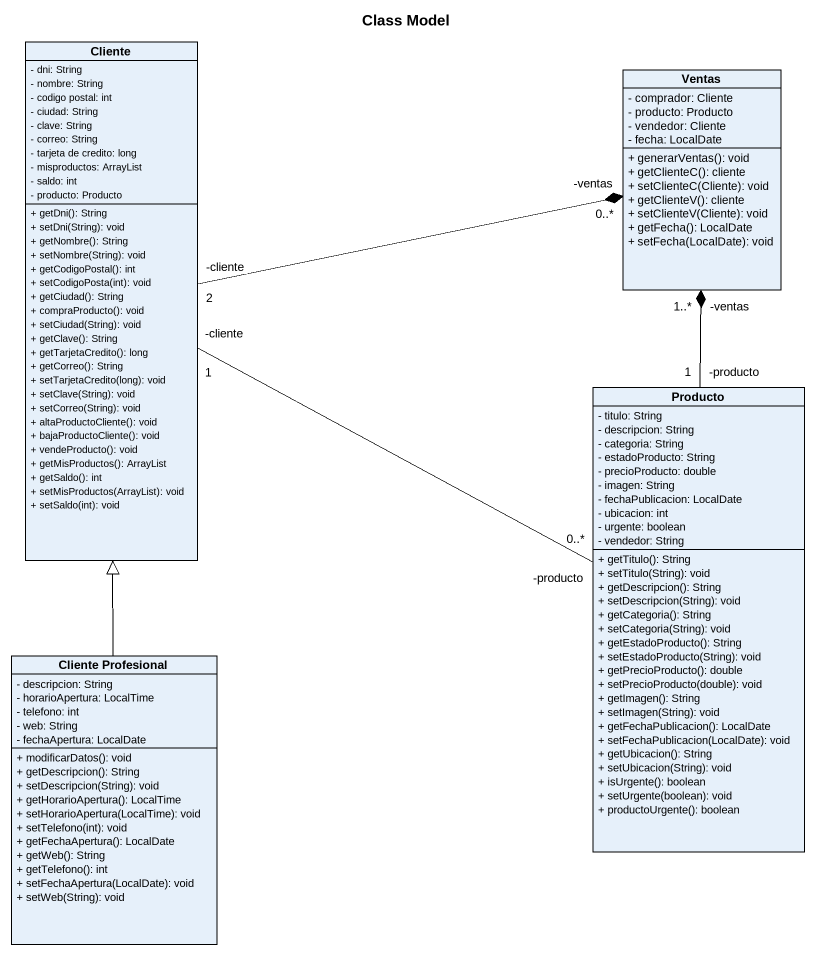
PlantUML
@startuml
title Class Model
hide circle
hide empty members
skinparam classAttributeIconSize 0
class Cliente {
  - dni: String
  - nombre: String
  - codigo postal: int
  - ciudad: String
  - clave: String
  - correo: String
  - tarjeta de credito: long
  - misproductos: ArrayList
  - saldo: int
  - producto: Producto
  + getDni(): String
  + setDni(String): void
  + getNombre(): String
  + setNombre(String): void
  + getCodigoPostal(): int
  + setCodigoPosta(int): void
  + getCiudad(): String
  + compraProducto(): void
  + setCiudad(String): void
  + getClave(): String
  + getTarjetaCredito(): long
  + getCorreo(): String
  + setTarjetaCredito(long): void
  + setClave(String): void
  + setCorreo(String): void
  + altaProductoCliente(): void
  + bajaProductoCliente(): void
  + vendeProducto(): void
  + getMisProductos(): ArrayList
  + getSaldo(): int
  + setMisProductos(ArrayList): void
  + setSaldo(int): void
}
class Ventas {
  - comprador: Cliente
  - producto: Producto
  - vendedor: Cliente
  - fecha: LocalDate
  + generarVentas(): void
  + getClienteC(): cliente
  + setClienteC(Cliente): void
  + getClienteV(): cliente
  + setClienteV(Cliente): void
  + getFecha(): LocalDate
  + setFecha(LocalDate): void
}
class Producto {
  - titulo: String
  - descripcion: String
  - categoria: String
  - estadoProducto: String
  - precioProducto: double
  - imagen: String
  - fechaPublicacion: LocalDate
  - ubicacion: int
  - urgente: boolean
  - vendedor: String
  + getTitulo(): String
  + setTitulo(String): void
  + getDescripcion(): String
  + setDescripcion(String): void
  + getCategoria(): String
  + setCategoria(String): void
  + getEstadoProducto(): String
  + setEstadoProducto(String): void
  + getPrecioProducto(): double
  + setPrecioProducto(double): void
  + getImagen(): String
  + setImagen(String): void
  + getFechaPublicacion(): LocalDate
  + setFechaPublicacion(LocalDate): void
  + getUbicacion(): String
  + setUbicacion(String): void
  + isUrgente(): boolean
  + setUrgente(boolean): void
  + productoUrgente(): boolean
}
class "Cliente Profesional" as Cliente_Profesional {
  - descripcion: String
  - horarioApertura: LocalTime
  - telefono: int
  - web: String
  - fechaApertura: LocalDate
  + modificarDatos(): void
  + getDescripcion(): String
  + setDescripcion(String): void
  + getHorarioApertura(): LocalTime
  + setHorarioApertura(LocalTime): void
  + setTelefono(int): void
  + getFechaApertura(): LocalDate
  + getWeb(): String
  + getTelefono(): int
  + setFechaApertura(LocalDate): void
  + setWeb(String): void
}
Cliente "-cliente\n2" -right-* "-ventas\n0..*" Ventas
Producto "-producto\n0..*" -left- "-cliente\n1" Cliente
Producto "-producto\n1" -up-* "-ventas\n1..*" Ventas
Cliente_Profesional -up-|> Cliente
@enduml
